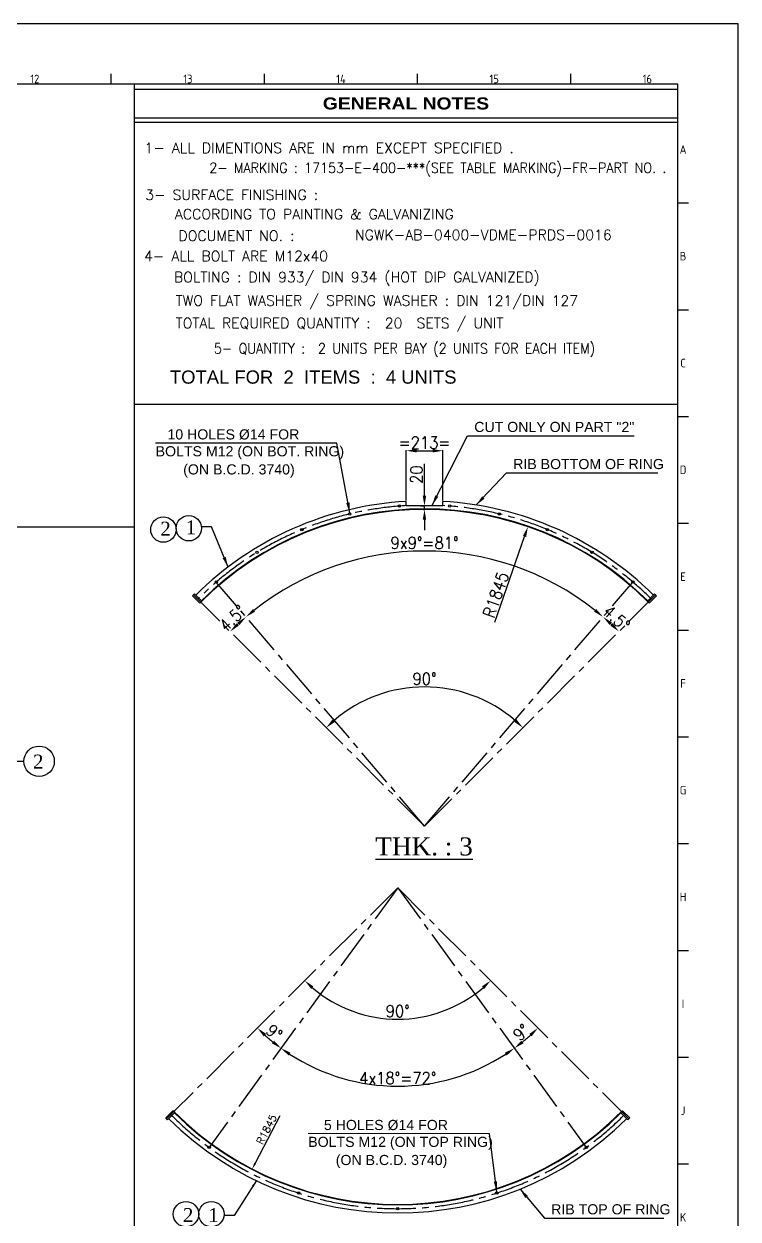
# Model space of a CAD drawing. Header units: inches. Extents: x 98758 to 118468, y 66787 to 119708.
# Drawn here: x 109952 to 114117, y 70277 to 77241 of the extents above; entities that cross this region are included whole.
import ezdxf
from ezdxf.enums import TextEntityAlignment as Align

# ---------------------------------------------------------------- set-up
doc = ezdxf.new("R2010")
doc.units = ezdxf.units.IN
doc.header["$MEASUREMENT"] = 0
doc.linetypes.add('CENTER2', pattern=[1.125, 0.75, -0.125, 0.125, -0.125])
for name, color, linetype in [('1', 1, 'Continuous'), ('CADRE', 5, 'Continuous'), ('PV-38C9D', 7, 'Continuous'), ('TITLE', 4, 'Continuous')]:
    doc.layers.add(name, color=color, linetype=linetype)
doc.styles.add('ARIAL BLACK', font='')
doc.styles.add('ISO Proportional', font='isocp.shx')
doc.styles.add('ROMANS', font='ROMANS.shx', dxfattribs={"width": 0.9})
doc.styles.add('style1', font='verdana.ttf')
doc.styles.add('style10', font='swissl.ttf', dxfattribs={"height": 40})
doc.styles.add('style2', font='romans.shx')
doc.styles.add('style3', font='swissl.ttf')
doc.styles.add('style7', font='times.ttf', dxfattribs={"height": 24})
doc.styles.get('ARIAL BLACK').set_extended_font_data('Arial Black')
doc.dimstyles.new('1', dxfattribs={"dimtxt": 43, "dimasz": 38, "dimexe": 2, "dimexo": 5, "dimgap": 10, "dimtad": 1, "dimdec": 0, "dimdsep": 46, "dimtxsty": 'style2', "dimcen": 15, "dimclrd": 8, "dimclre": 8, "dimclrt": 6, "dimadec": 0, "dimazin": 0, "dimtfac": 1, "dimtdec": 0, "dimtmove": 0, "dimatfit": 3, "dimfxl": 1, "dimarcsym": 0})
doc.dimstyles.new('4', dxfattribs={"dimtxt": 70, "dimasz": 60, "dimexe": 3, "dimexo": 5, "dimgap": 12, "dimtad": 1, "dimdec": 0, "dimdsep": 46, "dimtxsty": 'ROMANS', "dimcen": 2.5, "dimclrd": 6, "dimclre": 6, "dimclrt": 2, "dimadec": 0, "dimazin": 0, "dimtfac": 1, "dimtdec": 0, "dimtmove": 0, "dimatfit": 3, "dimfxl": 1, "dimarcsym": 0})

# ---------------------------------------------------------------- blocks, each defined once
blk = doc.blocks.new('*D470')
at = {"color": 6, "lineweight": -2, "transparency": 16777216}
blk.add_arc((112288.4, 72567.2), 1602.7, 51.64507, 128.35493, dxfattribs=at)
at = {"color": 6, "transparency": 16777216}
for points in [[(111300.2, 73816.3), (111287.5, 73831.7), (111247.5, 73785.9)], [(113289.3, 73831.7), (113276.6, 73816.3), (113329.3, 73785.9)]]:
    blk.add_solid(points, dxfattribs=at)
at = {"layer": 'Defpoints', "color": 0, "transparency": 16777216}
for p in [(112662.6, 74125.6), (111077.2, 73985.3), (113519.1, 74008.1), (112288.4, 72567.2), (112288.4, 72567.2)]:
    blk.add_point(p, dxfattribs=at)
at = {"color": 2, "transparency": 16777216, "insert": (112288.4, 74216.9), "char_height": 70, "attachment_point": 5, "style": 'ROMANS'}
blk.add_mtext('9x9%%D=81°', dxfattribs=at)
blk = doc.blocks.new('*D471')
at = {"color": 6, "lineweight": -2, "transparency": 16777216}
blk.add_arc((112288.4, 72567.2), 1602.7, 132.64507, 132.85493, dxfattribs=at)
at = {"color": 6, "transparency": 16777216}
for points in [[(111205.3, 73734.9), (111191.4, 73749.3), (111155.1, 73700.5)], [(111196, 73753.5), (111209.3, 73738.6), (111247.5, 73785.9)]]:
    blk.add_solid(points, dxfattribs=at)
at = {"layer": 'Defpoints', "color": 0, "transparency": 16777216}
for p in [(111077.2, 73985.3), (110983.8, 73871.8), (111216, 73758.2), (112288.4, 72567.2), (112288.4, 72567.2)]:
    blk.add_point(p, dxfattribs=at)
at = {"color": 2, "transparency": 16777216, "insert": (111168.6, 73778.6), "char_height": 70, "attachment_point": 5, "rotation": 42.75, "style": 'ROMANS'}
blk.add_mtext('4.5°', dxfattribs=at)
blk = doc.blocks.new('*D472')
at = {"color": 6, "lineweight": -2, "transparency": 16777216}
blk.add_arc((112288.4, 72567.2), 1602.7, 47.14507, 47.35493, dxfattribs=at)
at = {"color": 6, "transparency": 16777216}
for points in [[(113367.5, 73738.6), (113380.8, 73753.5), (113329.3, 73785.9)], [(113385.4, 73749.3), (113371.6, 73734.9), (113421.7, 73700.5)]]:
    blk.add_solid(points, dxfattribs=at)
at = {"layer": 'Defpoints', "color": 0, "transparency": 16777216}
for p in [(113499.6, 73985.3), (113593, 73871.8), (113391.7, 73729.7), (112288.4, 72567.2), (112288.4, 72567.2)]:
    blk.add_point(p, dxfattribs=at)
at = {"color": 2, "transparency": 16777216, "insert": (113408.2, 73778.6), "char_height": 70, "attachment_point": 5, "rotation": 317.25, "style": 'ROMANS'}
blk.add_mtext('4.5°', dxfattribs=at)
blk = doc.blocks.new('*D484')
at = {"color": 6, "lineweight": -2, "transparency": 16777216}
blk.add_arc((112288.4, 72567.2), 810.8, 49.24078, 130.75922, dxfattribs=at)
at = {"color": 6, "transparency": 16777216}
for points in [[(111765.8, 73174), (111752.2, 73188.7), (111715.1, 73140.5)], [(112824.6, 73188.7), (112811, 73174), (112861.8, 73140.5)]]:
    blk.add_solid(points, dxfattribs=at)
at = {"layer": 'Defpoints', "color": 0, "transparency": 16777216}
for p in [(110983.8, 73871.8), (113593, 73871.8), (112498.3, 73350.4), (112288.4, 72567.2), (112288.4, 72567.2)]:
    blk.add_point(p, dxfattribs=at)
at = {"color": 2, "transparency": 16777216, "insert": (112288.4, 73425), "char_height": 70, "attachment_point": 5, "style": 'ROMANS'}
blk.add_mtext('90°', dxfattribs=at)
blk = doc.blocks.new('*D485')
at = {"color": 6, "lineweight": -2, "transparency": 16777216}
blk.add_line((112698.7, 73755), (112871.1, 74254.4), dxfattribs=at)
at = {"color": 6, "transparency": 16777216}
blk.add_solid([(112861.7, 74257.6), (112880.6, 74251.1), (112890.7, 74311.1)], dxfattribs=at)
at = {"layer": 'Defpoints', "color": 0, "transparency": 16777216}
for p in [(112890.7, 74311.1), (112288.4, 72567.2)]:
    blk.add_point(p, dxfattribs=at)
at = {"color": 2, "transparency": 16777216, "insert": (112704.2, 73915), "char_height": 70, "attachment_point": 5, "rotation": 70.94658, "style": 'ROMANS'}
blk.add_mtext('R1845', dxfattribs=at)
blk = doc.blocks.new('*D486')
at = {"layer": '1', "color": 8, "lineweight": -2, "transparency": 16777216}
blk.add_line((111444, 70879.3), (111301.1, 70603.2), dxfattribs=at)
at = {"layer": '1', "color": 8, "transparency": 16777216}
blk.add_solid([(111295.5, 70606.1), (111306.7, 70600.3), (111283.6, 70569.5)], dxfattribs=at)
at = {"layer": 'Defpoints', "color": 0, "transparency": 16777216}
for p in [(112131.8, 72208), (111283.6, 70569.5)]:
    blk.add_point(p, dxfattribs=at)
at = {"layer": '1', "color": 6, "transparency": 16777216, "insert": (111367.2, 70799.4), "char_height": 43, "attachment_point": 5, "rotation": 62.63228, "style": 'style2'}
blk.add_mtext('R1845', dxfattribs=at)
blk = doc.blocks.new('*D487')
at = {"color": 6, "lineweight": -2, "transparency": 16777216}
blk.add_arc((112131.8, 72208), 1156.2, 227.97358, 231.02642, dxfattribs=at)
at = {"color": 6, "transparency": 16777216}
for points in [[(111350.8, 71341.8), (111364.6, 71356.3), (111314.2, 71390.4)], [(111410.6, 71317), (111398.5, 71301.1), (111452.2, 71272.5)]]:
    blk.add_solid(points, dxfattribs=at)
at = {"layer": 'Defpoints', "color": 0, "transparency": 16777216}
for p in [(112131.8, 72208), (112131.8, 72208), (111358.1, 71348.7), (110827.2, 70903.3), (111032.6, 70695.1)]:
    blk.add_point(p, dxfattribs=at)
at = {"color": 2, "transparency": 16777216, "insert": (111411.4, 71364.5), "char_height": 70, "attachment_point": 5, "rotation": 319.5, "style": 'ROMANS'}
blk.add_mtext('9°', dxfattribs=at)
blk = doc.blocks.new('*D488')
at = {"color": 6, "lineweight": -2, "transparency": 16777216}
blk.add_arc((112131.8, 72208), 1156.2, 236.97358, 303.02642, dxfattribs=at)
at = {"color": 6, "transparency": 16777216}
for points in [[(111495.9, 71230.3), (111507.3, 71246.8), (111452.2, 71272.5)], [(112756.3, 71246.8), (112767.6, 71230.3), (112811.4, 71272.5)]]:
    blk.add_solid(points, dxfattribs=at)
at = {"layer": 'Defpoints', "color": 0, "transparency": 16777216}
for p in [(112131.8, 72208), (112131.8, 72208), (111891.4, 71077), (111032.6, 70695.1), (113230.9, 70695.1)]:
    blk.add_point(p, dxfattribs=at)
at = {"color": 2, "transparency": 16777216, "insert": (112131.8, 71098.7), "char_height": 70, "attachment_point": 5, "style": 'ROMANS'}
blk.add_mtext('4x18%%D=72°', dxfattribs=at)
blk = doc.blocks.new('*D473')
at = {"color": 6, "lineweight": -2, "transparency": 16777216}
blk.add_arc((112131.8, 72208), 1156.2, 308.97358, 312.02642, dxfattribs=at)
at = {"color": 6, "transparency": 16777216}
for points in [[(112898.9, 71356.3), (112912.7, 71341.8), (112949.3, 71390.4)], [(112865.1, 71301.1), (112852.9, 71317), (112811.4, 71272.5)]]:
    blk.add_solid(points, dxfattribs=at)
at = {"layer": 'Defpoints', "color": 0, "transparency": 16777216}
for p in [(112131.8, 72208), (112131.8, 72208), (112859.4, 71309.4), (113436.4, 70903.3), (113230.9, 70695.1)]:
    blk.add_point(p, dxfattribs=at)
at = {"color": 2, "transparency": 16777216, "insert": (112852.2, 71364.5), "char_height": 70, "attachment_point": 5, "rotation": 40.5, "style": 'ROMANS'}
blk.add_mtext('9°', dxfattribs=at)
blk = doc.blocks.new('*D489')
at = {"color": 6, "lineweight": -2, "transparency": 16777216}
blk.add_arc((112131.8, 72208), 765.9, 229.48942, 310.51058, dxfattribs=at)
at = {"color": 6, "transparency": 16777216}
for points in [[(111627.4, 71618.3), (111641, 71633), (111590.2, 71666.4)], [(112622.5, 71633), (112636.1, 71618.3), (112673.4, 71666.4)]]:
    blk.add_solid(points, dxfattribs=at)
at = {"layer": 'Defpoints', "color": 0, "transparency": 16777216}
for p in [(112131.8, 72208), (112131.8, 72208), (111933.5, 71468.1), (110827.2, 70903.3), (113436.4, 70903.3)]:
    blk.add_point(p, dxfattribs=at)
at = {"color": 2, "transparency": 16777216, "insert": (112131.8, 71489), "char_height": 70, "attachment_point": 5, "style": 'ROMANS'}
blk.add_mtext('90°', dxfattribs=at)
blk = doc.blocks.new('KADR')
at = {"layer": 'CADRE', "color": 2}
for p, q in [((237537, 8136), (237537, 8233)), ((238933, 8136), (238933, 8233)), ((240328, 8136), (240328, 8233)), ((241723, 8136), (241723, 8233)), ((242699, 7057), (242796, 7057)), ((242699, 6084), (242796, 6084)), ((242699, 5112), (242796, 5112)), ((242699, 4140), (242796, 4140)), ((242699, 3167), (242796, 3167)), ((242699, 2195), (242796, 2195)), ((242699, 1222), (242796, 1222)), ((242699, 250), (242796, 250)), ((242699, -722), (242796, -722)), ((242699, -1695), (242796, -1695))]:
    blk.add_line(p, q, dxfattribs=at)
at = {"layer": 'CADRE', "color": 1}
blk.add_lwpolyline([(220146, -7651), (243249, -7651), (243249, 8686), (220146, 8686)], close=True, dxfattribs=at)
at = {"layer": 'CADRE'}
blk.add_lwpolyline([(220696, -7101), (242699, -7101), (242699, 8136), (220696, 8136)], close=True, dxfattribs=at)
at = {"layer": 'CADRE', "color": 2, "style": 'ISO Proportional'}
for s, p in [('12', (236840, 8185)), ('13', (238235, 8185)), ('14', (239630, 8185)), ('15', (241026, 8185)), ('16', (242421, 8185)), ('A', (242747, 7543)), ('B', (242747, 6571)), ('C', (242747, 5598)), ('D', (242747, 4626)), ('E', (242747, 3653)), ('F', (242747, 2681)), ('G', (242747, 1709)), ('H', (242747, 736)), ('I', (242747, -236)), ('J', (242747, -1209)), ('K', (242747, -2181))]:
    blk.add_text(s, height=77.8, dxfattribs=at).set_placement(p, align=Align.MIDDLE)
blk = doc.blocks.new('*D506')
at = {"color": 6, "lineweight": -2, "transparency": 16777216}
for p, q in [((112181.9, 74464.2), (112181.9, 74757.1)), ((112241.9, 74754.1), (112334.9, 74754.1)), ((112394.9, 74464.2), (112394.9, 74757.1))]:
    blk.add_line(p, q, dxfattribs=at)
at = {"color": 6, "transparency": 16777216}
for points in [[(112241.9, 74764.1), (112241.9, 74744.1), (112181.9, 74754.1)], [(112334.9, 74764.1), (112334.9, 74744.1), (112394.9, 74754.1)]]:
    blk.add_solid(points, dxfattribs=at)
at = {"layer": 'Defpoints', "color": 0, "transparency": 16777216}
for p in [(112394.9, 74754.1), (112181.9, 74459.2), (112394.9, 74459.2)]:
    blk.add_point(p, dxfattribs=at)
at = {"color": 2, "transparency": 16777216, "insert": (112288.4, 74801.1), "char_height": 70, "attachment_point": 5, "style": 'ROMANS'}
blk.add_mtext('=213=', dxfattribs=at)
blk = doc.blocks.new('*D507')
at = {"color": 6, "lineweight": -2, "transparency": 16777216}
for p, q in [((112287.8, 74492.2), (112287.8, 74678.2)), ((112265.1, 74432.2), (112290.8, 74432.2)), ((112280.1, 74412), (112290.8, 74412)), ((112287.8, 74412), (112287.8, 74432.2)), ((112287.8, 74352), (112287.8, 74292))]:
    blk.add_line(p, q, dxfattribs=at)
at = {"color": 6, "transparency": 16777216}
for points in [[(112277.8, 74492.2), (112297.8, 74492.2), (112287.8, 74432.2)], [(112277.8, 74352), (112297.8, 74352), (112287.8, 74412)]]:
    blk.add_solid(points, dxfattribs=at)
at = {"layer": 'Defpoints', "color": 0, "transparency": 16777216}
for p in [(112260.1, 74432.2), (112275.1, 74412), (112287.8, 74412)]:
    blk.add_point(p, dxfattribs=at)
at = {"color": 2, "transparency": 16777216, "insert": (112240.8, 74615.2), "char_height": 70, "attachment_point": 5, "rotation": 90, "style": 'ROMANS'}
blk.add_mtext('20', dxfattribs=at)

msp = doc.modelspace()

# ---------------------------------------------------------------- linework, layer by layer
at = {"color": 5, "ltscale": 200}
for p, q in [((110596.8, 69935.6), (110596.8, 76889.1)), ((110596.8, 75024.8), (113764.6, 75024.8))]:
    msp.add_line(p, q, dxfattribs=at)
for p, q in [((112181.9, 74432.2), (112181.9, 74459.2)), ((112394.9, 74432.2), (112394.9, 74459.2)), ((112394.9, 74432.2), (112181.9, 74432.2))]:
    msp.add_line(p, q)
at = {"color": 2}
msp.add_line((110596.8, 74309), (99685.4, 74309), dxfattribs=at)
at = {"color": 6, "linetype": 'Continuous'}
for p, q in [((111047, 74310.4), (110988, 74310.4)), ((109870.1, 72944.7), (109952.3, 72944.7)), ((111178.5, 70298.2), (111119.5, 70298.2))]:
    msp.add_line(p, q, dxfattribs=at)
at = {"color": 3, "linetype": 'CENTER2', "ltscale": 300}
for p, q in [((112288.4, 72567.2), (111073.9, 73989.1)), ((112288.4, 72567.2), (113502.9, 73989.1)), ((112288.4, 72567.2), (113502.9, 73989.1)), ((112288.4, 72567.2), (110983.8, 73871.8)), ((112288.4, 72567.2), (113593, 73871.8)), ((112131.8, 72208), (110827.2, 70903.3)), ((112131.8, 72208), (111032.6, 70695.1)), ((112131.8, 72208), (113436.4, 70903.3)), ((112131.8, 72208), (113230.9, 70695.1))]:
    msp.add_line(p, q, dxfattribs=at)
at = {"color": 6, "linetype": 'Continuous'}
for centre, radius in [((110913.8, 74302.5), 73.9), ((110765.8, 74294.7), 73.9), ((110041, 72944.7), 88.7), ((110897.5, 70306.1), 73.9), ((111045.3, 70306.1), 73.9)]:
    msp.add_circle(centre, radius, dxfattribs=at)
at = {"color": 3, "linetype": 'CENTER2', "ltscale": 300}
for centre, start, end in [((112288.4, 72567.2), 93.26487, 135), ((112288.4, 72567.2), 45, 86.73513), ((112131.8, 72208), 225, 315)]:
    msp.add_arc(centre, 1870, start, end, dxfattribs=at)
msp.add_arc((112131.8, 72208), 1895, 225.24188, 314.75812)
at = {"layer": '1', "color": 0}
for p, q in [((110947, 73919.9), (110935.7, 73908.5)), ((110978.1, 73866.1), (110935.7, 73908.5)), ((110983.8, 73871.8), (110941.4, 73914.2)), ((110989.5, 73877.4), (110947, 73919.9)), ((113587.4, 73877.4), (113629.8, 73919.9)), ((113593, 73871.8), (113635.5, 73914.2)), ((113598.7, 73866.1), (113641.1, 73908.5)), ((113629.8, 73919.9), (113641.1, 73908.5)), ((110989.5, 73877.4), (110978.1, 73866.1)), ((113587.4, 73877.4), (113598.7, 73866.1)), ((110821.5, 70909), (110779.1, 70866.6)), ((110827.2, 70903.3), (110784.7, 70860.9)), ((110832.8, 70897.7), (110790.4, 70855.3)), ((110832.8, 70897.7), (110821.5, 70909)), ((113430.7, 70897.7), (113442, 70909)), ((113430.7, 70897.7), (113473.2, 70855.3)), ((113436.4, 70903.3), (113478.8, 70860.9)), ((113442, 70909), (113484.5, 70866.6)), ((110790.4, 70855.3), (110779.1, 70866.6)), ((113473.2, 70855.3), (113484.5, 70866.6))]:
    msp.add_line(p, q, dxfattribs=at)
for centre in [(111851.9, 74385.5), (112141.7, 74431.4), (112435.1, 74431.4), (112725, 74385.5), (111572.8, 74294.8), (113004, 74294.8), (111311.3, 74161.6), (113265.5, 74161.6), (111073.9, 73989.1), (113502.9, 73989.1), (111032.6, 70695.1), (113230.9, 70695.1), (111553.9, 70429.5), (112709.6, 70429.5), (112131.8, 70338)]:
    msp.add_circle(centre, 7, dxfattribs=at)
for centre, radius, start, end in [((112288.4, 72567.2), 1895, 93.22175, 134.75812), ((112288.4, 72567.2), 1895, 45.24188, 86.77825), ((112288.4, 72567.2), 1845, 45, 135), ((112288.4, 72567.2), 1848, 45.24803, 134.75197), ((112131.8, 72208), 1845, 225, 315), ((112131.8, 72208), 1848, 225.24803, 314.75197)]:
    msp.add_arc(centre, radius, start, end, dxfattribs=at)
at = {"layer": 'CADRE', "color": 2}
for p, q in [((110595.5, 76861.4), (113764.6, 76861.4)), ((110595.5, 76694.1), (113764.6, 76694.1))]:
    msp.add_line(p, q, dxfattribs=at)
at = {"layer": 'CADRE'}
msp.add_line((110595.5, 76667.7), (113764.6, 76667.7), dxfattribs=at)

# ---------------------------------------------------------------- block references
at = {"color": 11, "xscale": 0.6398755114248411, "yscale": 0.6398755114248411, "zscale": 0.6398755114248411}
msp.add_blockref('KADR', (-41532.3, 71683), dxfattribs=at)

# ---------------------------------------------------------------- texts
at = {"color": 2, "style": 'style7'}
for s, p in [('2', (110747.5, 74259.6)), ('1', (110895.5, 74267.5)), ('2', (110879.2, 70260.3)), ('1', (111027, 70260.3))]:
    msp.add_text(s, height=81, dxfattribs=at).set_placement(p)
msp.add_text('2', height=81, rotation=360, dxfattribs=at).set_placement((110005.5, 72902.6))
at = {"color": 2, "insert": (112001.4, 72501.3), "char_height": 105, "width": 1263.004, "attachment_point": 1, "style": 'style1'}
msp.add_mtext('{\\fTimes New Roman|b0|i0|c0|p26;\\L\\C6;THK. : 3\\fSwis721 Lt BT|b0|i0|c0|p42;\\H0.7125x;\\l                \\P\\H1.333x;           }', dxfattribs=at)
at = {"layer": 'CADRE', "color": 1, "style": 'ARIAL BLACK'}
msp.add_text('GENERAL NOTES', height=70.424, dxfattribs=at).set_placement((112180, 76777.7), align=Align.MIDDLE_CENTER)
at = {"layer": 'CADRE', "color": 2, "style": 'ROMANS'}
for s, p in [('1- ALL DIMENTIONS ARE IN mm EXCEPT SPECIFIED .', (110655.4, 76488.7)), ('3- SURFACE FINISHING :  ', (110659.6, 76215.2)), ('  ACCORDING TO PAINTING & GALVANIZING', (110750.4, 76102.4)), (' DOCUMENT NO. :', (110812.2, 75977.1)), ('4- ALL BOLT ARE M12x40', (110653, 75858.6)), (' BOLTING : DIN 933/ DIN 934 (HOT DIP GALVANIZED) ', (110786, 75735.5)), ('TWO FLAT WASHER / SPRING WASHER : DIN 121/DIN 127', (110837, 75599)), ('TOTAL REQUIRED QUANTITY :  20  SETS / UNIT', (110837, 75468))]:
    msp.add_text(s, height=60.024, dxfattribs=at).set_placement(p)
msp.add_text('NGWK-AB-0400-VDME-PRDS-0016', height=60.024, dxfattribs=at).set_placement((112631.1, 76011.9), align=Align.MIDDLE)
at = {"layer": 'CADRE', "color": 2, "char_height": 60.024, "attachment_point": 3, "style": 'ROMANS'}
for s, insert, width in [('2- MARKING : 17153-E-400-***(SEE TABLE MARKING)-FR-PART NO. .{\\H1.333x;          }', (113698.3, 76432.5), 16277.173), ('5- QUANTITY :  2 UNITS PER BAY (2 UNITS FOR EACH ITEM)', (113283.2, 75380.4), 6513.584)]:
    msp.add_mtext(s, dxfattribs=dict(at, insert=insert, width=width))
at = {"layer": 'PV-38C9D', "style": 'style10'}
for s, p in [('CUT ONLY ON PART "2"', (112578.1, 74863.3)), ('RIB BOTTOM OF RING', (112805.1, 74647.1)), ('RIB TOP OF RING', (113026.5, 70304.9))]:
    msp.add_text(s, height=59.005, dxfattribs=at).set_placement(p)
at = {"layer": 'PV-38C9D', "char_height": 59.005, "width": 5971.591, "attachment_point": 1, "style": 'style10'}
for s, insert in [('   10 HOLES {\\fVerdana|b0|i0|c0|p34;%%C}14 FOR\\PBOLTS M12 (ON BOT. RING) ', (110720.5, 74878.9)), ('{\\fSwis721 Lt BT|b0|i0|c0|p42;\\C6;(ON B.C.D. 3740)\\P\\H0.8143x;                  \\P\\H1.333x;               }', (110881.1, 74674.9)), ('    5 HOLES {\\fVerdana|b0|i0|c0|p34;%%C}14 FOR\\PBOLTS M12 (ON TOP RING) ', (111610.1, 70855.2)), ('{\\fSwis721 Lt BT|b0|i0|c0|p42;\\C6;(ON B.C.D. 3740)\\P\\H0.8143x;                  \\P\\H1.333x;               }', (111770.7, 70651.2))]:
    msp.add_mtext(s, dxfattribs=dict(at, insert=insert))
at = {"layer": 'TITLE', "color": 7, "insert": (112474.7, 75221.7), "char_height": 76.905, "width": 6513.584, "attachment_point": 3, "style": 'style3'}
msp.add_mtext(' TOTAL FOR  2  ITEMS  :  4 UNITS', dxfattribs=at)

# ---------------------------------------------------------------- dimensions: what is measured, and where the dimension line sits
dim = msp.add_linear_dim(base=(112394.9, 74754.1), p1=(112181.9, 74459.2), p2=(112394.9, 74459.2), text='=<>=', dimstyle='4')
dim.commit()
dim.dimension.update_dxf_attribs({"geometry": '*D506', "text_midpoint": (112288.4, 74754.1), "dimtype": 160})
dim = msp.add_linear_dim(base=(112287.8, 74412), p1=(112260.1, 74432.2), p2=(112275.1, 74412), angle=90, dimstyle='4')
dim.commit()
dim.dimension.update_dxf_attribs({"geometry": '*D507', "text_midpoint": (112287.8, 74615.2), "dimtype": 160})
dim = msp.add_radius_dim(center=(112288.4, 72567.2), mpoint=(112890.7, 74311.1), dimstyle='4')
dim.commit()
dim.dimension.update_dxf_attribs({"geometry": '*D485', "text_midpoint": (112748.6, 73899.7), "dimtype": 164})
dim = msp.add_angular_dim_2l(base=(112662.6, 74125.6), line1=((112288.4, 72567.2), (113519.1, 74008.1)), line2=((112288.4, 72567.2), (111077.2, 73985.3)), text='9x9%%D=<>', dimstyle='4')
dim.commit()
dim.dimension.update_dxf_attribs({"geometry": '*D470', "text_midpoint": (112288.4, 74216.9)})
for base, line1, line2, picture, middle in [((111216, 73758.2), ((112288.4, 72567.2), (110983.8, 73871.8)), ((112288.4, 72567.2), (111077.2, 73985.3)), '*D471', (111200.5, 73744.1)), ((113391.7, 73729.7), ((112288.4, 72567.2), (113593, 73871.8)), ((112288.4, 72567.2), (113499.6, 73985.3)), '*D472', (113376.3, 73744.1))]:
    dim = msp.add_angular_dim_2l(base=base, line1=line1, line2=line2, dimstyle='4', override={"dimadec": 1})
    dim.commit()
    dim.dimension.update_dxf_attribs({"geometry": picture, "text_midpoint": middle, "dimtype": 162})
for base, line1, line2, picture, middle in [((112498.3, 73350.4), ((112288.4, 72567.2), (110983.8, 73871.8)), ((112288.4, 72567.2), (113593, 73871.8)), '*D484', (112288.4, 73425)), ((111933.5, 71468.1), ((112131.8, 72208), (113436.4, 70903.3)), ((112131.8, 72208), (110827.2, 70903.3)), '*D489', (112131.8, 71489))]:
    dim = msp.add_angular_dim_2l(base=base, line1=line1, line2=line2, dimstyle='4')
    dim.commit()
    dim.dimension.update_dxf_attribs({"geometry": picture, "text_midpoint": middle})
for base, line1, line2, picture, middle in [((111358.1, 71348.7), ((112131.8, 72208), (111032.6, 70695.1)), ((112131.8, 72208), (110827.2, 70903.3)), '*D487', (111380.9, 71328.8)), ((112859.4, 71309.4), ((112131.8, 72208), (113230.9, 70695.1)), ((112131.8, 72208), (113436.4, 70903.3)), '*D473', (112882.7, 71328.8))]:
    dim = msp.add_angular_dim_2l(base=base, line1=line1, line2=line2, dimstyle='4')
    dim.commit()
    dim.dimension.update_dxf_attribs({"geometry": picture, "text_midpoint": middle, "dimtype": 162})
dim = msp.add_angular_dim_2l(base=(111891.4, 71077), line1=((112131.8, 72208), (113230.9, 70695.1)), line2=((112131.8, 72208), (111032.6, 70695.1)), text='4x18%%D=<>', dimstyle='4')
dim.commit()
dim.dimension.update_dxf_attribs({"geometry": '*D488', "text_midpoint": (112131.8, 71051.7), "dimtype": 162})
at = {"layer": '1', "color": 0}
dim = msp.add_radius_dim(center=(112131.8, 72208), mpoint=(111283.6, 70569.5), dimstyle='1', dxfattribs=at)
dim.commit()
dim.dimension.update_dxf_attribs({"geometry": '*D486', "text_midpoint": (111395.2, 70784.9), "dimtype": 164})

# ---------------------------------------------------------------- leaders
for points, dimstyle in [([(111851.9, 74392.5), (111777.2, 74798.6), (110720.5, 74798.7)], '4'), ([(112332.5, 74436.6), (112538.7, 74841.6), (113510.7, 74841.6)], '4'), ([(112590, 74438), (112765.7, 74625.4), (113647.7, 74625.4)], '4'), ([(111142.7, 74076.6), (111047, 74310.4)], '4'), ([(112709.4, 70436.5), (112666.9, 70774.9), (111610.1, 70775.1)], '4'), ([(111308.2, 70501.3), (111178.5, 70298.2)], '1'), ([(112844.9, 70452.3), (112987.1, 70282.7), (113684.4, 70282.7)], '4')]:
    msp.add_leader(points, dimstyle=dimstyle)

doc.saveas('drawing.dxf')
